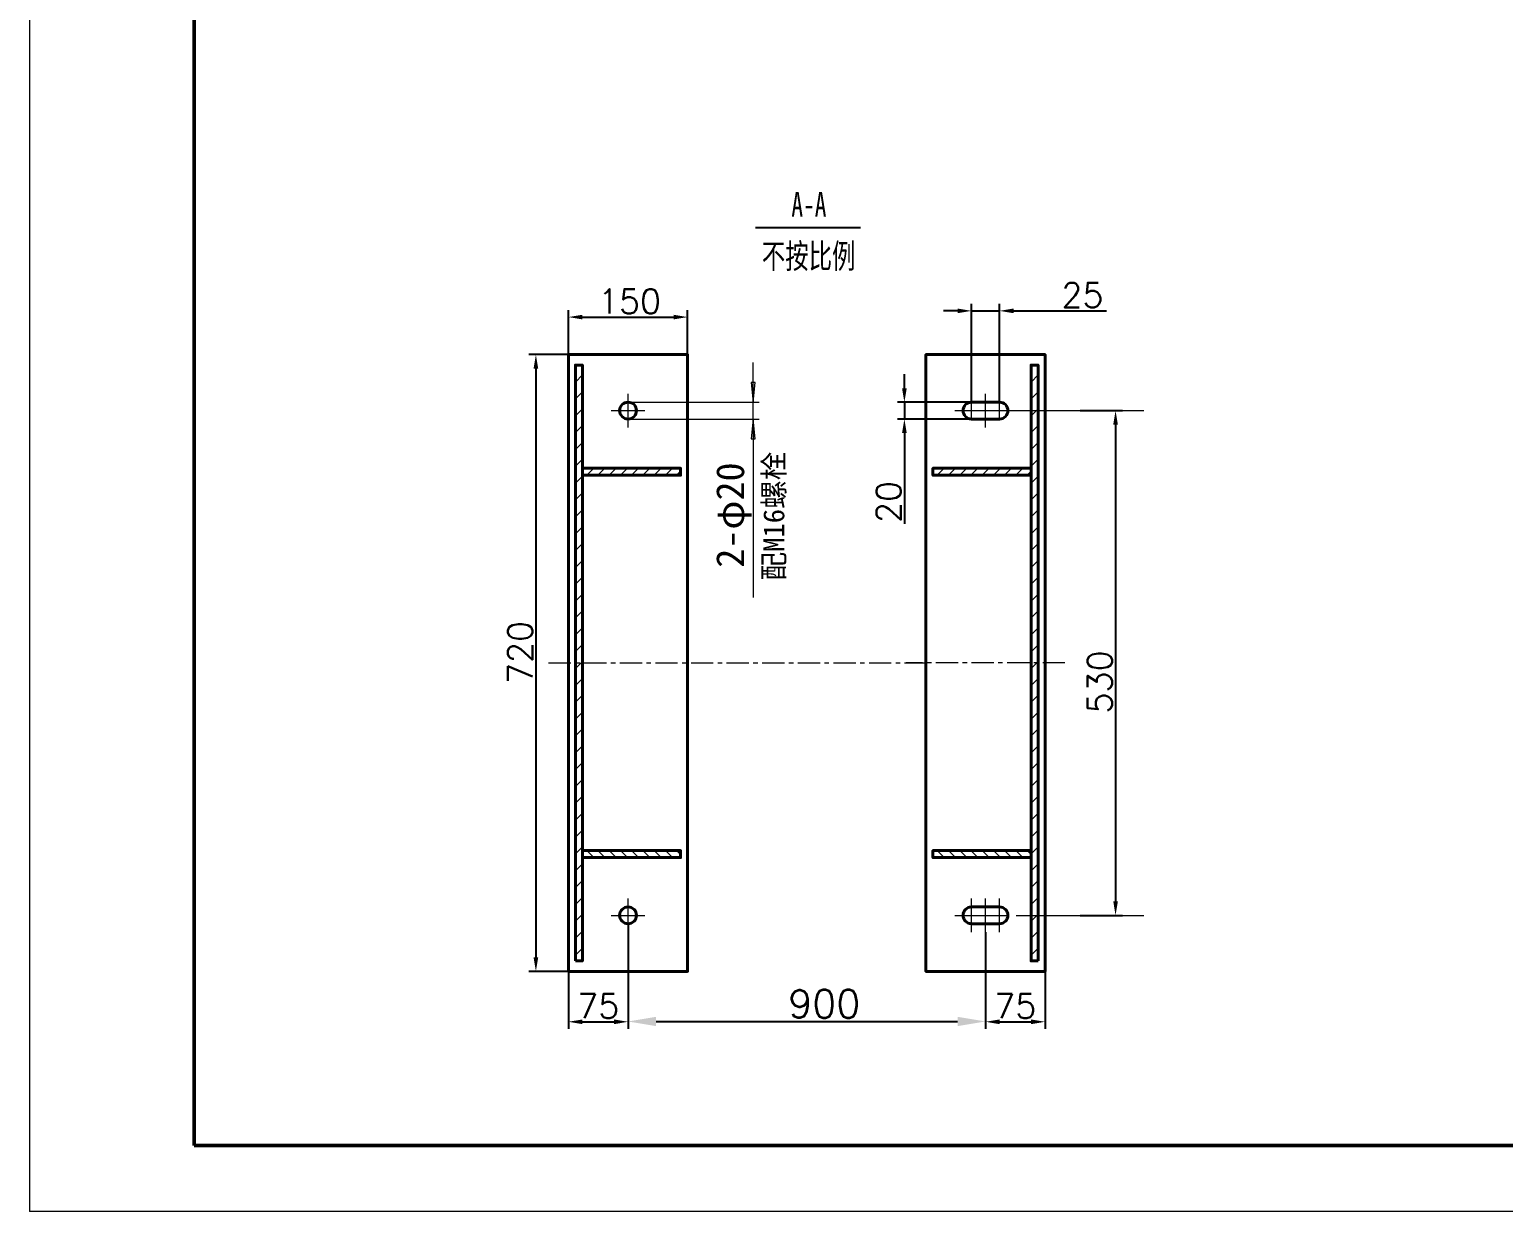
# Model space of a CAD drawing. Header units: millimetres. Extents: x 31396 to 1804389, y -22328 to 1387.
# Drawn here: x 1560714 to 1562817, y -10622 to -8936 of the extents above; entities that cross this region are included whole.
import ezdxf
from ezdxf.enums import TextEntityAlignment as Align

# ---------------------------------------------------------------- set-up
doc = ezdxf.new("R2010")
doc.units = ezdxf.units.MM
doc.linetypes.add('CENTER', pattern=[50.8, 31.75, -6.35, 6.35, -6.35])
doc.linetypes.add('CENTER2', pattern=[28.575, 19.05, -3.175, 3.175, -3.175])
doc.layers.get('Defpoints').update_dxf_attribs({"lineweight": 18})
doc.layers.add('1', color=1, linetype='Continuous', lineweight=18)
doc.layers.add('4', color=1, linetype='CENTER', lineweight=18)
doc.layers.add('TITLE', color=12, linetype='Continuous')
doc.styles.add('H1', font='', dxfattribs={"height": 45})
doc.styles.get("Standard").update_dxf_attribs({"font": 'txt', "bigfont": 'gbcbig.shx'})
doc.styles.get('H1').set_extended_font_data('SimSun')
doc.dimstyles.new('35基本式样', dxfattribs={"dimtxt": 40, "dimasz": 40, "dimexe": 10, "dimexo": 0, "dimgap": 5, "dimtad": 1, "dimdec": 0, "dimdsep": 46, "dimtxsty": 'Standard', "dimcen": 0, "dimclrd": 1, "dimclre": 1, "dimclrt": 1, "dimadec": 0, "dimazin": 0, "dimtfac": 1, "dimtdec": 0, "dimtmove": 0, "dimatfit": 3, "dimfxl": 10, "dimarcsym": 0})

# ---------------------------------------------------------------- blocks, each defined once
blk = doc.blocks.new('*D59')
at = {"color": 1, "lineweight": -2, "transparency": 16777216}
for p, q in [((1562213.1, -9479.8), (1562273.6, -9479.8)), ((1562263.6, -9499.8), (1562263.6, -10179.8)), ((1562213.1, -10199.8), (1562273.6, -10199.8))]:
    blk.add_line(p, q, dxfattribs=at)
at = {"color": 1, "lineweight": 20, "transparency": 16777216}
for points in [[(1562260.3, -9499.8), (1562266.9, -9499.8), (1562263.6, -9479.8)], [(1562260.3, -10179.8), (1562266.9, -10179.8), (1562263.6, -10199.8)]]:
    blk.add_solid(points, dxfattribs=at)
at = {"layer": 'Defpoints', "color": 0, "lineweight": 20, "transparency": 16777216}
for p in [(1562213.1, -9479.8), (1562213.1, -10199.8), (1562263.6, -10199.8)]:
    blk.add_point(p, dxfattribs=at)
at = {"color": 1, "lineweight": 20, "transparency": 16777216, "insert": (1562241.1, -9866.9), "char_height": 35, "attachment_point": 5, "rotation": 90}
blk.add_mtext('530', dxfattribs=at)
blk = doc.blocks.new('*D60')
at = {"color": 1, "lineweight": -2, "transparency": 16777216}
for p, q in [((1561483.1, -9399.9), (1561426.6, -9399.9)), ((1561436.6, -9419.9), (1561436.6, -10259.7)), ((1561483.1, -10279.7), (1561426.6, -10279.7))]:
    blk.add_line(p, q, dxfattribs=at)
at = {"color": 1, "lineweight": 20, "transparency": 16777216}
for points in [[(1561433.3, -9419.9), (1561439.9, -9419.9), (1561436.6, -9399.9)], [(1561433.3, -10259.7), (1561439.9, -10259.7), (1561436.6, -10279.7)]]:
    blk.add_solid(points, dxfattribs=at)
at = {"layer": 'Defpoints', "color": 0, "lineweight": 20, "transparency": 16777216}
for p in [(1561483.1, -9399.9), (1561436.6, -10279.7), (1561483.1, -10279.7)]:
    blk.add_point(p, dxfattribs=at)
at = {"color": 1, "lineweight": 20, "transparency": 16777216, "insert": (1561414.1, -9824.8), "char_height": 35, "attachment_point": 5, "rotation": 90}
blk.add_mtext('720', dxfattribs=at)
blk = doc.blocks.new('*D61')
at = {"color": 1, "lineweight": -2, "transparency": 16777216}
for p, q in [((1561483.1, -9399.9), (1561483.1, -9336.4)), ((1561653.1, -9399.9), (1561653.1, -9336.4)), ((1561503.1, -9346.4), (1561633.1, -9346.4))]:
    blk.add_line(p, q, dxfattribs=at)
at = {"color": 1, "lineweight": 20, "transparency": 16777216}
for points in [[(1561503.1, -9343.1), (1561503.1, -9349.7), (1561483.1, -9346.4)], [(1561633.1, -9343.1), (1561633.1, -9349.7), (1561653.1, -9346.4)]]:
    blk.add_solid(points, dxfattribs=at)
at = {"layer": 'Defpoints', "color": 0, "lineweight": 20, "transparency": 16777216}
for p in [(1561653.1, -9346.4), (1561483.1, -9399.9), (1561653.1, -9399.9)]:
    blk.add_point(p, dxfattribs=at)
at = {"color": 1, "lineweight": 20, "transparency": 16777216, "insert": (1561570.3, -9323.9), "char_height": 35, "attachment_point": 5}
blk.add_mtext('150', dxfattribs=at)
blk = doc.blocks.new('*D62')
at = {"color": 1, "lineweight": -2, "transparency": 16777216}
for p, q in [((1561568.1, -10223.8), (1561568.1, -10361.6)), ((1561483.1, -10279.7), (1561483.1, -10361.6)), ((1561503.1, -10351.6), (1561548.1, -10351.6))]:
    blk.add_line(p, q, dxfattribs=at)
at = {"color": 1, "lineweight": 20, "transparency": 16777216}
for points in [[(1561503.1, -10348.3), (1561503.1, -10355), (1561483.1, -10351.6)], [(1561548.1, -10348.3), (1561548.1, -10355), (1561568.1, -10351.6)]]:
    blk.add_solid(points, dxfattribs=at)
at = {"layer": 'Defpoints', "color": 0, "lineweight": 20, "transparency": 16777216}
for p in [(1561568.1, -10223.8), (1561483.1, -10279.7), (1561568.1, -10351.6)]:
    blk.add_point(p, dxfattribs=at)
at = {"color": 1, "lineweight": 20, "transparency": 16777216, "insert": (1561525.6, -10329.1), "char_height": 35, "attachment_point": 5}
blk.add_mtext('75', dxfattribs=at)
blk = doc.blocks.new('*D63')
at = {"color": 1, "lineweight": -2, "transparency": 16777216}
for p, q in [((1562078.1, -10223.8), (1562078.1, -10361.6)), ((1562163.1, -10223.8), (1562163.1, -10361.6)), ((1562098.1, -10351.6), (1562143.1, -10351.6))]:
    blk.add_line(p, q, dxfattribs=at)
at = {"color": 1, "lineweight": 20, "transparency": 16777216}
for points in [[(1562098.1, -10348.3), (1562098.1, -10355), (1562078.1, -10351.6)], [(1562143.1, -10348.3), (1562143.1, -10355), (1562163.1, -10351.6)]]:
    blk.add_solid(points, dxfattribs=at)
at = {"layer": 'Defpoints', "color": 0, "lineweight": 20, "transparency": 16777216}
for p in [(1562078.1, -10223.8), (1562163.1, -10223.8), (1562163.1, -10351.6)]:
    blk.add_point(p, dxfattribs=at)
at = {"color": 1, "lineweight": 20, "transparency": 16777216, "insert": (1562120.6, -10329.1), "char_height": 35, "attachment_point": 5}
blk.add_mtext('75', dxfattribs=at)
blk = doc.blocks.new('*D64')
at = {"color": 1, "lineweight": -2, "transparency": 16777216}
for p, q in [((1561962.3, -9447.8), (1561962.3, -9427.8)), ((1562078.1, -9467.8), (1561952.3, -9467.8)), ((1561962.3, -9467.8), (1561962.3, -9491.8)), ((1562078.1, -9491.8), (1561952.3, -9491.8)), ((1561962.3, -9511.8), (1561962.3, -9641.4))]:
    blk.add_line(p, q, dxfattribs=at)
at = {"color": 1, "lineweight": 20, "transparency": 16777216}
for points in [[(1561959, -9447.8), (1561965.7, -9447.8), (1561962.3, -9467.8)], [(1561959, -9511.8), (1561965.7, -9511.8), (1561962.3, -9491.8)]]:
    blk.add_solid(points, dxfattribs=at)
at = {"layer": 'Defpoints', "color": 0, "lineweight": 20, "transparency": 16777216}
for p in [(1562078.1, -9467.8), (1561962.3, -9491.8), (1562078.1, -9491.8)]:
    blk.add_point(p, dxfattribs=at)
at = {"color": 1, "lineweight": 20, "transparency": 16777216, "insert": (1561939.8, -9610.1), "char_height": 35, "attachment_point": 5, "rotation": 90}
blk.add_mtext('20', dxfattribs=at)
blk = doc.blocks.new('*D65')
at = {"color": 1, "lineweight": -2, "transparency": 16777216}
for p, q in [((1562058.1, -9467.8), (1562058.1, -9327.5)), ((1562098, -9467.8), (1562098, -9327.5)), ((1562038.1, -9337.5), (1562018.1, -9337.5)), ((1562058.1, -9337.5), (1562098, -9337.5)), ((1562118, -9337.5), (1562250.5, -9337.5))]:
    blk.add_line(p, q, dxfattribs=at)
at = {"color": 1, "lineweight": 20, "transparency": 16777216}
for points in [[(1562038.1, -9334.2), (1562038.1, -9340.8), (1562058.1, -9337.5)], [(1562118, -9334.2), (1562118, -9340.8), (1562098, -9337.5)]]:
    blk.add_solid(points, dxfattribs=at)
at = {"layer": 'Defpoints', "color": 0, "lineweight": 20, "transparency": 16777216}
for p in [(1562098, -9337.5), (1562058.1, -9467.8), (1562098, -9467.8)]:
    blk.add_point(p, dxfattribs=at)
at = {"color": 1, "lineweight": 20, "transparency": 16777216, "insert": (1562216.4, -9315), "char_height": 35, "attachment_point": 5}
blk.add_mtext('25', dxfattribs=at)
blk = doc.blocks.new('*D66')
at = {"color": 1, "lineweight": -2, "transparency": 16777216}
for p, q in [((1561568.1, -10211.8), (1561568.1, -10361.2)), ((1562078.1, -10223.8), (1562078.1, -10361.2)), ((1561608.1, -10351.2), (1562038.1, -10351.2))]:
    blk.add_line(p, q, dxfattribs=at)
at = {"color": 1, "lineweight": 20, "transparency": 16777216}
for points in [[(1561608.1, -10344.5), (1561608.1, -10357.8), (1561568.1, -10351.2)], [(1562038.1, -10344.5), (1562038.1, -10357.8), (1562078.1, -10351.2)]]:
    blk.add_solid(points, dxfattribs=at)
at = {"layer": 'Defpoints', "color": 0, "lineweight": 20, "transparency": 16777216}
for p in [(1561568.1, -10211.8), (1562078.1, -10223.8), (1562078.1, -10351.2)]:
    blk.add_point(p, dxfattribs=at)
at = {"color": 1, "lineweight": 20, "transparency": 16777216, "insert": (1561848, -10326.2), "char_height": 40, "attachment_point": 5}
blk.add_mtext('900', dxfattribs=at)

msp = doc.modelspace()

# ---------------------------------------------------------------- linework, layer by layer
at = {"color": 1, "linetype": 'CENTER2', "lineweight": 20, "ltscale": 4}
for p, q in [((1561568.1, -9503.8), (1561568.1, -9455.8)), ((1561544.1, -9479.8), (1561592.1, -9479.8)), ((1561568.1, -10223.8), (1561568.1, -10175.8)), ((1562058.1, -10223.8), (1562058.1, -10175.8)), ((1562098, -10223.8), (1562098, -10175.8)), ((1561544.1, -10199.8), (1561592.1, -10199.8)), ((1562034.1, -10199.8), (1562122, -10199.8))]:
    msp.add_line(p, q, dxfattribs=at)
at = {"lineweight": 40}
for p, q in [((1562098, -9467.8), (1562058.1, -9467.8)), ((1562098, -9491.8), (1562058.1, -9491.8)), ((1562098, -10187.8), (1562058.1, -10187.8)), ((1562098, -10211.8), (1562058.1, -10211.8))]:
    msp.add_line(p, q, dxfattribs=at)
for points in [[(1561483.1, -10279.7), (1561483.1, -9399.9), (1561653.1, -9399.9), (1561653.1, -10279.7)], [(1562163.1, -10279.7), (1562163.1, -9399.9), (1561993.1, -9399.9), (1561993.1, -10279.7)], [(1561493.1, -10264.7), (1561493.1, -9414.9), (1561503.1, -9414.9), (1561503.1, -10264.7)], [(1562153.1, -10264.7), (1562153.1, -9414.9), (1562143.1, -9414.9), (1562143.1, -10264.7)], [(1561503.1, -9572.1), (1561503.1, -9562.1), (1561643.1, -9562.1), (1561643.1, -9572.1)], [(1562143.1, -9572.1), (1562143.1, -9562.1), (1562003.1, -9562.1), (1562003.1, -9572.1)], [(1561503.1, -10107.5), (1561503.1, -10117.5), (1561643.1, -10117.5), (1561643.1, -10107.5)], [(1562143.1, -10107.5), (1562143.1, -10117.5), (1562003.1, -10117.5), (1562003.1, -10107.5)]]:
    msp.add_lwpolyline(points, close=True, dxfattribs=at)
for centre in [(1561568.1, -9479.8), (1561568.1, -10199.8)]:
    msp.add_circle(centre, 12, dxfattribs=at)
for centre, start, end in [((1562058.1, -9479.8), 90, 270), ((1562098, -9479.8), 270, 90), ((1562058.1, -10199.8), 90, 270), ((1562098, -10199.8), 270, 90)]:
    msp.add_arc(centre, 12, start, end, dxfattribs=at)
at = {"layer": '1'}
for p, q in [((1561503.1, -9429), (1561493.1, -9439)), ((1562153.1, -9429), (1562143.1, -9439)), ((1561493.1, -9463), (1561503.1, -9453)), ((1562058.1, -9491.8), (1562058.1, -9443.8)), ((1562078.1, -9503.8), (1562078.1, -9455.8)), ((1562098, -9491.8), (1562098, -9443.8)), ((1562143.1, -9463), (1562153.1, -9453)), ((1561503.1, -9477.1), (1561493.1, -9487.1)), ((1561568.1, -9467.8), (1561755.1, -9467.8)), ((1561746.6, -9491.8), (1561746.6, -9467.8)), ((1562034.1, -9479.8), (1562122, -9479.8)), ((1562122, -9479.8), (1562304.1, -9479.8)), ((1562153.1, -9477.1), (1562143.1, -9487.1)), ((1561493.1, -9511.1), (1561503.1, -9501.1)), ((1561568.1, -9491.8), (1561755.1, -9491.8)), ((1561746.6, -9491.8), (1561746.6, -9746.6)), ((1562143.1, -9511.1), (1562153.1, -9501.1)), ((1561503.1, -9525.2), (1561493.1, -9535.2)), ((1562153.1, -9525.2), (1562143.1, -9535.2)), ((1561493.1, -9559.2), (1561503.1, -9549.2)), ((1561519.1, -9562.1), (1561509.1, -9572.1)), ((1561525.1, -9572.1), (1561535.1, -9562.1)), ((1561551.2, -9562.1), (1561541.2, -9572.1)), ((1561557.2, -9572.1), (1561567.2, -9562.1)), ((1561583.2, -9562.1), (1561573.2, -9572.1)), ((1561589.2, -9572.1), (1561599.2, -9562.1)), ((1561615.3, -9562.1), (1561605.3, -9572.1)), ((1561621.3, -9572.1), (1561631.3, -9562.1)), ((1561643.1, -9566.4), (1561637.3, -9572.1)), ((1562019.1, -9562.1), (1562009.1, -9572.1)), ((1562025.1, -9572.1), (1562035.1, -9562.1)), ((1562051.2, -9562.1), (1562041.2, -9572.1)), ((1562057.2, -9572.1), (1562067.2, -9562.1)), ((1562083.2, -9562.1), (1562073.2, -9572.1)), ((1562089.3, -9572.1), (1562099.3, -9562.1)), ((1562115.3, -9562.1), (1562105.3, -9572.1)), ((1562121.3, -9572.1), (1562131.3, -9562.1)), ((1562143.1, -9566.4), (1562137.3, -9572.1)), ((1562143.1, -9559.2), (1562153.1, -9549.2)), ((1561503.1, -9573.2), (1561493.1, -9583.2)), ((1562153.1, -9573.2), (1562143.1, -9583.2)), ((1561493.1, -9607.3), (1561503.1, -9597.3)), ((1562143.1, -9607.3), (1562153.1, -9597.3)), ((1561503.1, -9621.3), (1561493.1, -9631.3)), ((1562153.1, -9621.3), (1562143.1, -9631.3)), ((1561493.1, -9655.4), (1561503.1, -9645.4)), ((1562143.1, -9655.4), (1562153.1, -9645.4)), ((1561503.1, -9669.4), (1561493.1, -9679.4)), ((1562153.1, -9669.4), (1562143.1, -9679.4)), ((1561493.1, -9703.4), (1561503.1, -9693.4)), ((1562143.1, -9703.4), (1562153.1, -9693.4)), ((1561503.1, -9717.5), (1561493.1, -9727.5)), ((1562153.1, -9717.5), (1562143.1, -9727.5)), ((1561493.1, -9751.5), (1561503.1, -9741.5)), ((1562143.1, -9751.5), (1562153.1, -9741.5)), ((1561503.1, -9765.6), (1561493.1, -9775.6)), ((1562153.1, -9765.6), (1562143.1, -9775.6)), ((1561493.1, -9799.6), (1561503.1, -9789.6)), ((1562143.1, -9799.6), (1562153.1, -9789.6)), ((1561503.1, -9813.6), (1561493.1, -9823.6)), ((1562153.1, -9813.7), (1562143.1, -9823.7)), ((1561493.1, -9847.7), (1561503.1, -9837.7)), ((1562143.1, -9847.7), (1562153.1, -9837.7)), ((1561503.1, -9861.7), (1561493.1, -9871.7)), ((1562153.1, -9861.7), (1562143.1, -9871.7)), ((1561493.1, -9895.8), (1561503.1, -9885.8)), ((1562143.1, -9895.8), (1562153.1, -9885.8)), ((1561503.1, -9909.8), (1561493.1, -9919.8)), ((1562153.1, -9909.8), (1562143.1, -9919.8)), ((1561493.1, -9943.9), (1561503.1, -9933.9)), ((1562143.1, -9943.9), (1562153.1, -9933.9)), ((1561503.1, -9957.9), (1561493.1, -9967.9)), ((1562153.1, -9957.9), (1562143.1, -9967.9)), ((1561493.1, -9991.9), (1561503.1, -9981.9)), ((1562143.1, -9991.9), (1562153.1, -9981.9)), ((1561503.1, -10006), (1561493.1, -10016)), ((1562153.1, -10006), (1562143.1, -10016)), ((1561493.1, -10040), (1561503.1, -10030)), ((1562143.1, -10040), (1562153.1, -10030)), ((1561503.1, -10054.1), (1561493.1, -10064.1)), ((1562153.1, -10054.1), (1562143.1, -10064.1)), ((1561493.1, -10088.1), (1561503.1, -10078.1)), ((1562143.1, -10088.1), (1562153.1, -10078.1)), ((1561503.1, -10102.1), (1561493.1, -10112.1)), ((1561519.1, -10117.5), (1561509.1, -10107.5)), ((1561525.1, -10107.5), (1561535.1, -10117.5)), ((1561551.2, -10117.5), (1561541.2, -10107.5)), ((1561557.2, -10107.5), (1561567.2, -10117.5)), ((1561583.2, -10117.5), (1561573.2, -10107.5)), ((1561589.2, -10107.5), (1561599.2, -10117.5)), ((1561615.3, -10117.5), (1561605.3, -10107.5)), ((1561621.3, -10107.5), (1561631.3, -10117.5)), ((1561643.1, -10113.2), (1561637.3, -10107.5)), ((1562019.1, -10117.5), (1562009.1, -10107.5)), ((1562025.1, -10107.5), (1562035.1, -10117.5)), ((1562051.2, -10117.5), (1562041.2, -10107.5)), ((1562057.2, -10107.5), (1562067.2, -10117.5)), ((1562083.2, -10117.5), (1562073.2, -10107.5)), ((1562089.3, -10107.5), (1562099.3, -10117.5)), ((1562115.3, -10117.5), (1562105.3, -10107.5)), ((1562121.3, -10107.5), (1562131.3, -10117.5)), ((1562143.1, -10113.2), (1562137.3, -10107.5)), ((1562153.1, -10102.2), (1562143.1, -10112.2)), ((1561493.1, -10136.2), (1561503.1, -10126.2)), ((1562143.1, -10136.2), (1562153.1, -10126.2)), ((1561503.1, -10150.2), (1561493.1, -10160.2)), ((1562153.1, -10150.2), (1562143.1, -10160.2)), ((1561493.1, -10184.3), (1561503.1, -10174.3)), ((1562078.1, -10223.8), (1562078.1, -10175.8)), ((1562143.1, -10184.3), (1562153.1, -10174.3)), ((1561503.1, -10198.3), (1561493.1, -10208.3)), ((1562153.1, -10198.3), (1562143.1, -10208.3)), ((1562122, -10199.8), (1562304.1, -10199.8)), ((1561493.1, -10232.4), (1561503.1, -10222.4)), ((1562143.1, -10232.4), (1562153.1, -10222.4)), ((1561503.1, -10246.4), (1561493.1, -10256.4)), ((1562153.1, -10246.4), (1562143.1, -10256.4))]:
    msp.add_line(p, q, dxfattribs=at)
for points in [[(1561746.6, -9467.8), (1561749.4, -9439.5), (1561743.7, -9439.5), (1561746.6, -9467.8), (1561746.6, -9411.1)], [(1561746.6, -9491.8), (1561743.7, -9520.1), (1561749.4, -9520.1), (1561746.6, -9491.8), (1561746.6, -9548.5)]]:
    msp.add_lwpolyline(points, dxfattribs=at)
for points in [[(1561746.6, -9467.8), (1561749.4, -9439.5), (1561743.7, -9439.5), (1561746.6, -9467.8)], [(1561746.6, -9491.8), (1561743.7, -9520.1), (1561749.4, -9520.1), (1561746.6, -9491.8)]]:
    msp.add_solid(points, dxfattribs=at)
at = {"layer": '4'}
for p, q in [((1561454.7, -9839.8), (1561993.1, -9839.8)), ((1562191.4, -9839.8), (1561964.7, -9839.8))]:
    msp.add_line(p, q, dxfattribs=at)
at = {"layer": 'TITLE', "color": 1, "lineweight": 13}
for p in [(1560714.2, -6674.3), (1566297.8, -10622.3)]:
    msp.add_line(p, (1560714.2, -10622.3), dxfattribs=at)
at = {"layer": 'TITLE', "color": 1, "lineweight": 50}
for p in [(1560949.2, -6768.3), (1566203.8, -10528.3)]:
    msp.add_line(p, (1560949.2, -10528.3), dxfattribs=at)
at = {"layer": 'TITLE', "color": 1}
msp.add_line((1561749.8, -9218.7), (1561899.7, -9218.7), dxfattribs=at)

# ---------------------------------------------------------------- texts
at = {"layer": '1', "style": 'H1'}
msp.add_text('配M16螺栓', height=30, rotation=90, dxfattribs=at).set_placement((1561791, -9538.2), align=Align.RIGHT)
msp.add_text('2-φ20', height=40, rotation=90, dxfattribs=at).set_placement((1561733.7, -9628.8), align=Align.CENTER)
at = {"layer": 'TITLE', "color": 1, "style": 'H1', "width": 0.7}
for s, p in [('A-A', (1561801.1, -9203.1)), ('不按比例', (1561758.9, -9276.8))]:
    msp.add_text(s, height=35, dxfattribs=at).set_placement(p)

# ---------------------------------------------------------------- dimensions: what is measured, and where the dimension line sits
at = {"lineweight": 20}
for base, p1, p2, text, picture, middle in [((1562098, -9337.5), (1562058.1, -9467.8), (1562098, -9467.8), '25', '*D65', (1562216.4, -9337.5)), ((1561653.1, -9346.4), (1561483.1, -9399.9), (1561653.1, -9399.9), '150', '*D61', (1561570.3, -9346.4)), ((1561568.1, -10351.6), (1561483.1, -10279.7), (1561568.1, -10223.8), '75', '*D62', (1561525.6, -10351.6)), ((1562163.1, -10351.6), (1562078.1, -10223.8), (1562163.1, -10223.8), '75', '*D63', (1562120.6, -10351.6))]:
    dim = msp.add_linear_dim(base=base, p1=p1, p2=p2, text=text, dimstyle='35基本式样', override={"dimtxt": 35, "dimasz": 20}, dxfattribs=at)
    dim.commit()
    dim.dimension.update_dxf_attribs({"geometry": picture, "text_midpoint": middle, "dimtype": 160})
for base, p1, p2, text, picture, middle in [((1561436.6, -10279.7), (1561483.1, -9399.9), (1561483.1, -10279.7), '720', '*D60', (1561436.6, -9824.8)), ((1561962.3, -9491.8), (1562078.1, -9467.8), (1562078.1, -9491.8), '20', '*D64', (1561962.3, -9610.1)), ((1562263.6, -10199.8), (1562213.1, -9479.8), (1562213.1, -10199.8), '530', '*D59', (1562263.6, -9866.9))]:
    dim = msp.add_linear_dim(base=base, p1=p1, p2=p2, angle=90, text=text, dimstyle='35基本式样', override={"dimtxt": 35, "dimasz": 20}, dxfattribs=at)
    dim.commit()
    dim.dimension.update_dxf_attribs({"geometry": picture, "text_midpoint": middle, "dimtype": 160})
at = {"color": 1, "lineweight": 20}
dim = msp.add_linear_dim(base=(1562078.1, -10351.2), p1=(1561568.1, -10211.8), p2=(1562078.1, -10223.8), text='900', dimstyle='35基本式样', dxfattribs=at)
dim.commit()
dim.dimension.update_dxf_attribs({"geometry": '*D66', "text_midpoint": (1561848, -10351.2), "dimtype": 160})

doc.saveas('drawing.dxf')
